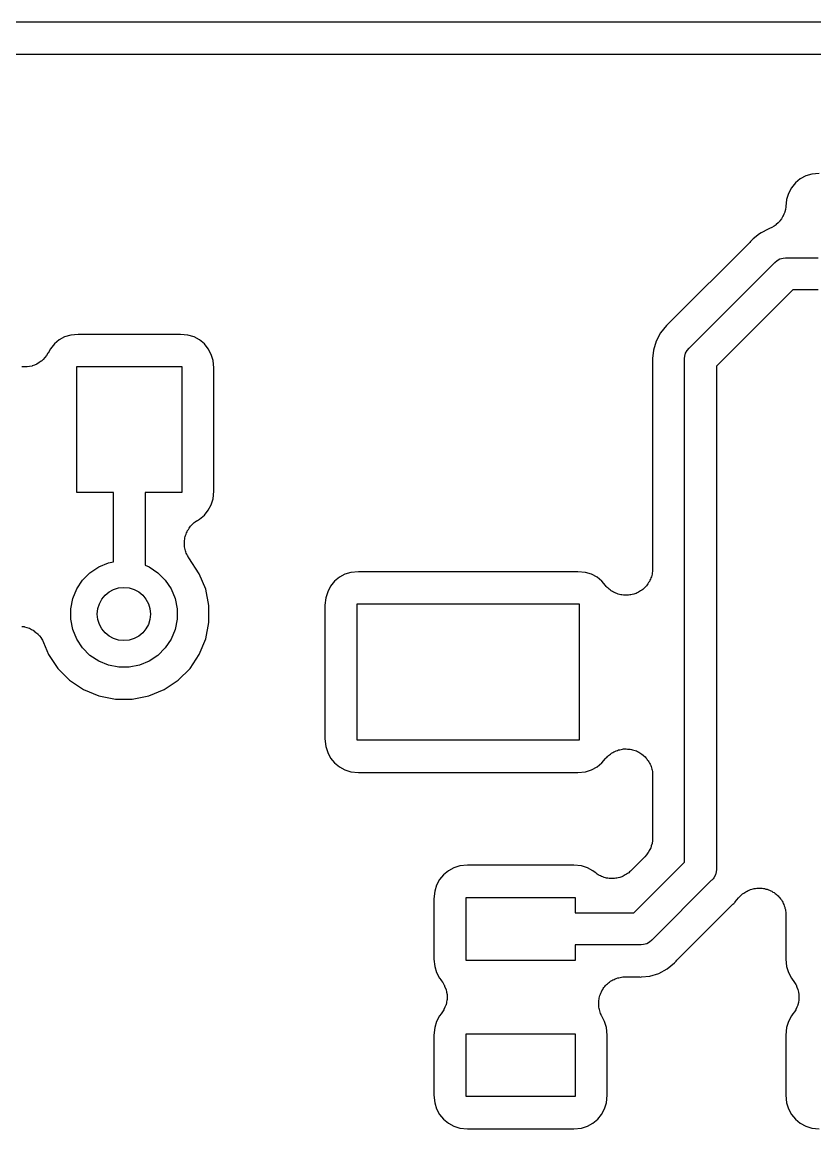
# Model space of a CAD drawing. Extents: x 98.9 to 141.5, y -118.8 to -76.2.
# Drawn here: x 111.73 to 115.51, y -87.96 to -82.68 of the extents above; entities that cross this region are included whole.
import ezdxf

# ---------------------------------------------------------------- set-up
doc = ezdxf.new("R2010")
doc.units = 0
doc.layers.add('BLACK', color=7, linetype='CONTINUOUS')

msp = doc.modelspace()

# ---------------------------------------------------------------- linework, layer by layer
at = {"layer": 'BLACK', "linetype": 'CONTINUOUS'}
for p, q in [((118.135, -82.6766), (104.465, -82.6766)), ((104.746, -82.829), (118.019, -82.829)), ((115.47, -83.4105), (115.444, -83.4247)), ((115.499, -83.4018), (115.47, -83.4105)), ((115.535, -83.3982), (115.499, -83.4018)), ((115.421, -83.4437), (115.402, -83.4669)), ((115.444, -83.4247), (115.421, -83.4437)), ((115.388, -83.4934), (115.379, -83.5221)), ((115.402, -83.4669), (115.388, -83.4934)), ((115.375, -83.5583), (115.373, -83.5699)), ((115.379, -83.5221), (115.375, -83.5565)), ((115.375, -83.5565), (115.375, -83.5572)), ((115.375, -83.5572), (115.375, -83.5572)), ((115.375, -83.5572), (115.375, -83.5572)), ((115.375, -83.5572), (115.375, -83.5583)), ((115.354, -83.615), (115.347, -83.6249)), ((115.36, -83.6053), (115.354, -83.615)), ((115.361, -83.6048), (115.36, -83.6053)), ((115.365, -83.5934), (115.361, -83.6044)), ((115.361, -83.6044), (115.361, -83.6048)), ((115.37, -83.5826), (115.365, -83.5934)), ((115.373, -83.5699), (115.37, -83.5815)), ((115.37, -83.5815), (115.37, -83.582)), ((115.37, -83.582), (115.37, -83.5826)), ((115.291, -83.6634), (115.258, -83.6811)), ((115.297, -83.6611), (115.291, -83.6634)), ((115.308, -83.6567), (115.297, -83.6611)), ((115.309, -83.6562), (115.308, -83.6564)), ((115.308, -83.6564), (115.308, -83.6567)), ((115.319, -83.6496), (115.309, -83.6562)), ((115.329, -83.6431), (115.319, -83.6496)), ((115.338, -83.634), (115.329, -83.6424)), ((115.329, -83.6424), (115.329, -83.6427)), ((115.329, -83.6427), (115.329, -83.6431)), ((115.346, -83.6258), (115.338, -83.634)), ((115.347, -83.6253), (115.346, -83.6258)), ((115.347, -83.6249), (115.347, -83.6253)), ((115.203, -83.7277), (114.819, -84.1116)), ((115.206, -83.7236), (115.203, -83.7277)), ((115.21, -83.7198), (115.206, -83.7236)), ((115.211, -83.7185), (115.21, -83.7198)), ((115.214, -83.7146), (115.211, -83.7185)), ((115.219, -83.7107), (115.214, -83.7146)), ((115.249, -83.686), (115.219, -83.7107)), ((115.219, -83.7107), (115.219, -83.7107)), ((115.258, -83.6812), (115.249, -83.686)), ((115.258, -83.6811), (115.258, -83.6812)), ((114.917, -84.2291), (115.32, -83.8258)), ((115.32, -83.8258), (115.322, -83.8229)), ((115.322, -83.8229), (115.334, -83.8133)), ((115.334, -83.8133), (115.347, -83.8063)), ((115.347, -83.8063), (115.362, -83.8019)), ((115.362, -83.8019), (115.373, -83.8008)), ((115.373, -83.8008), (115.377, -83.8004)), ((115.377, -83.8004), (115.38, -83.8008)), ((115.38, -83.8008), (115.529, -83.8008)), ((115.408, -83.9532), (115.044, -84.3172)), ((115.529, -83.9532), (115.408, -83.9532)), ((114.806, -84.1232), (114.777, -84.158)), ((114.809, -84.12), (114.806, -84.1232)), ((114.813, -84.1162), (114.809, -84.12)), ((114.817, -84.1129), (114.813, -84.1162)), ((114.819, -84.1116), (114.817, -84.1129)), ((111.906, -84.1927), (111.883, -84.2117)), ((111.932, -84.1785), (111.906, -84.1927)), ((111.961, -84.1698), (111.932, -84.1785)), ((111.997, -84.1662), (111.961, -84.1698)), ((112.485, -84.1662), (111.997, -84.1662)), ((112.521, -84.1698), (112.485, -84.1662)), ((112.55, -84.1785), (112.521, -84.1698)), ((112.576, -84.1927), (112.55, -84.1785)), ((112.599, -84.2117), (112.576, -84.1927)), ((114.756, -84.1977), (114.743, -84.2408)), ((114.777, -84.158), (114.756, -84.1977)), ((111.853, -84.2549), (111.852, -84.2559)), ((111.852, -84.2559), (111.852, -84.256)), ((111.852, -84.256), (111.852, -84.256)), ((111.852, -84.256), (111.852, -84.2564)), ((111.864, -84.2349), (111.853, -84.2549)), ((111.883, -84.2117), (111.864, -84.2349)), ((112.618, -84.2349), (112.599, -84.2117)), ((112.632, -84.2614), (112.618, -84.2349)), ((114.743, -84.2408), (114.739, -84.2806)), ((114.897, -84.2563), (114.904, -84.2431)), ((114.904, -84.2431), (114.914, -84.2315)), ((114.914, -84.2315), (114.917, -84.2291)), ((111.8, -84.3077), (111.788, -84.3122)), ((111.81, -84.3008), (111.8, -84.3074)), ((111.8, -84.3074), (111.8, -84.3075)), ((111.8, -84.3075), (111.8, -84.3077)), ((111.82, -84.2942), (111.81, -84.3008)), ((111.821, -84.294), (111.82, -84.2942)), ((111.829, -84.2854), (111.821, -84.2938)), ((111.821, -84.2938), (111.821, -84.294)), ((111.838, -84.2769), (111.829, -84.2854)), ((111.845, -84.2665), (111.838, -84.2764)), ((111.838, -84.2764), (111.838, -84.2766)), ((111.838, -84.2766), (111.838, -84.2769)), ((111.852, -84.2564), (111.845, -84.2665)), ((112.641, -84.2901), (112.632, -84.2614)), ((112.645, -84.3262), (112.641, -84.2901)), ((114.739, -84.2806), (114.738, -84.2856)), ((114.738, -84.2856), (114.739, -84.2906)), ((114.739, -84.2806), (114.739, -84.2806)), ((114.739, -84.2906), (114.739, -84.2924)), ((114.739, -84.2924), (114.739, -84.2977)), ((114.739, -84.2977), (114.739, -84.3031)), ((114.739, -84.3031), (114.739, -85.2838)), ((114.891, -84.2856), (114.892, -84.2807)), ((114.892, -84.2893), (114.891, -84.2856)), ((114.892, -84.2807), (114.893, -84.2707)), ((114.892, -86.6836), (114.892, -84.2893)), ((114.893, -84.2707), (114.897, -84.2563)), ((111.74, -84.3214), (111.728, -84.3213)), ((111.752, -84.3215), (111.74, -84.3214)), ((111.753, -84.3215), (111.752, -84.3215)), ((111.765, -84.3192), (111.753, -84.3215)), ((111.753, -84.3215), (111.753, -84.3215)), ((111.777, -84.3169), (111.765, -84.3192)), ((111.788, -84.3122), (111.777, -84.3168)), ((111.777, -84.3168), (111.777, -84.3168)), ((111.777, -84.3168), (111.777, -84.3169)), ((111.991, -84.92), (111.991, -84.32)), ((111.991, -84.32), (112.491, -84.32)), ((112.491, -84.32), (112.491, -84.92)), ((112.645, -84.9138), (112.645, -84.3262)), ((115.044, -84.3172), (115.044, -86.7115)), ((112.165, -84.92), (111.991, -84.92)), ((112.165, -85.251), (112.165, -84.92)), ((112.491, -84.92), (112.317, -84.92)), ((112.317, -84.92), (112.317, -85.2674)), ((112.641, -84.9499), (112.645, -84.9138)), ((112.618, -85.0051), (112.632, -84.9786)), ((112.632, -84.9786), (112.641, -84.9499)), ((112.571, -85.0501), (112.576, -85.0473)), ((112.576, -85.0473), (112.599, -85.0283)), ((112.599, -85.0283), (112.618, -85.0051)), ((112.519, -85.102), (112.523, -85.0964)), ((112.523, -85.0964), (112.526, -85.0906)), ((112.526, -85.0906), (112.529, -85.0862)), ((112.529, -85.0862), (112.533, -85.0814)), ((112.533, -85.0814), (112.537, -85.0767)), ((112.537, -85.0767), (112.542, -85.0716)), ((112.542, -85.0716), (112.546, -85.068)), ((112.546, -85.068), (112.55, -85.0639)), ((112.55, -85.0639), (112.556, -85.0602)), ((112.556, -85.0602), (112.561, -85.056)), ((112.561, -85.056), (112.566, -85.0533)), ((112.566, -85.0533), (112.571, -85.0501)), ((112.504, -85.1491), (112.506, -85.1426)), ((112.504, -85.1549), (112.504, -85.1491)), ((112.506, -85.136), (112.508, -85.1305)), ((112.506, -85.1426), (112.506, -85.136)), ((112.508, -85.1305), (112.509, -85.1248)), ((112.509, -85.1248), (112.512, -85.1187)), ((112.512, -85.1187), (112.514, -85.1124)), ((112.514, -85.1124), (112.517, -85.1073)), ((112.517, -85.1073), (112.519, -85.102)), ((112.504, -85.1607), (112.504, -85.1549)), ((112.504, -85.1673), (112.504, -85.1607)), ((112.504, -85.1739), (112.504, -85.1673)), ((112.505, -85.1796), (112.504, -85.1739)), ((112.506, -85.1854), (112.505, -85.1796)), ((112.508, -85.1917), (112.506, -85.1854)), ((112.509, -85.1982), (112.508, -85.1917)), ((112.511, -85.2036), (112.509, -85.1982)), ((112.513, -85.2092), (112.511, -85.2036)), ((112.095, -85.2749), (112.141, -85.2558)), ((112.141, -85.2558), (112.165, -85.251)), ((112.516, -85.2151), (112.513, -85.2092)), ((112.518, -85.2212), (112.516, -85.2151)), ((112.522, -85.226), (112.518, -85.2212)), ((112.524, -85.2312), (112.522, -85.226)), ((112.525, -85.2327), (112.524, -85.2312)), ((112.575, -85.3075), (112.525, -85.2327)), ((112.018, -85.3381), (112.053, -85.3027)), ((112.053, -85.3027), (112.095, -85.2749)), ((112.317, -85.2674), (112.335, -85.2749)), ((112.335, -85.2749), (112.377, -85.3027)), ((112.377, -85.3027), (112.412, -85.3381)), ((112.606, -85.3815), (112.575, -85.3075)), ((113.27, -85.3105), (113.244, -85.3247)), ((113.299, -85.3018), (113.27, -85.3105)), ((113.335, -85.2982), (113.299, -85.3018)), ((114.383, -85.2982), (113.335, -85.2982)), ((114.419, -85.3018), (114.383, -85.2982)), ((114.448, -85.3105), (114.419, -85.3018)), ((114.474, -85.3247), (114.448, -85.3105)), ((114.737, -85.3102), (114.735, -85.3159)), ((114.739, -85.2976), (114.737, -85.3038)), ((114.737, -85.3038), (114.737, -85.3102)), ((114.739, -85.2838), (114.739, -85.2856)), ((114.739, -85.2856), (114.739, -85.2916)), ((114.739, -85.2916), (114.739, -85.2976)), ((111.99, -85.3797), (112.018, -85.3381)), ((112.412, -85.3381), (112.44, -85.3797)), ((113.221, -85.3437), (113.202, -85.3669)), ((113.244, -85.3247), (113.221, -85.3437)), ((114.497, -85.3437), (114.474, -85.3247)), ((114.514, -85.3644), (114.497, -85.3437)), ((114.518, -85.3686), (114.514, -85.3644)), ((114.713, -85.3602), (114.71, -85.3651)), ((114.717, -85.3555), (114.713, -85.3602)), ((114.72, -85.3499), (114.717, -85.3555)), ((114.724, -85.3446), (114.72, -85.3499)), ((114.726, -85.3391), (114.724, -85.3446)), ((114.729, -85.3338), (114.726, -85.3391)), ((114.731, -85.3277), (114.729, -85.3338)), ((114.734, -85.3218), (114.731, -85.3277)), ((114.735, -85.3159), (114.734, -85.3218)), ((111.971, -85.4259), (111.99, -85.3797)), ((112.44, -85.3797), (112.459, -85.4259)), ((112.621, -85.46), (112.606, -85.3815)), ((113.188, -85.3934), (113.179, -85.4221)), ((113.202, -85.3669), (113.188, -85.3934)), ((114.522, -85.3733), (114.518, -85.3686)), ((114.527, -85.3774), (114.522, -85.3733)), ((114.532, -85.3819), (114.527, -85.3774)), ((114.537, -85.3852), (114.532, -85.3819)), ((114.541, -85.3891), (114.537, -85.3852)), ((114.547, -85.3921), (114.541, -85.3891)), ((114.552, -85.3957), (114.547, -85.3921)), ((114.558, -85.398), (114.552, -85.3957)), ((114.563, -85.4009), (114.558, -85.398)), ((114.569, -85.4028), (114.563, -85.4009)), ((114.575, -85.4052), (114.569, -85.4028)), ((114.581, -85.4064), (114.575, -85.4052)), ((114.587, -85.4082), (114.581, -85.4064)), ((114.593, -85.4089), (114.587, -85.4082)), ((114.6, -85.4101), (114.593, -85.4089)), ((114.606, -85.4102), (114.6, -85.4101)), ((114.612, -85.4108), (114.606, -85.4102)), ((114.618, -85.4102), (114.612, -85.4108)), ((114.624, -85.4102), (114.618, -85.4102)), ((114.63, -85.4091), (114.624, -85.4102)), ((114.636, -85.4085), (114.63, -85.4091)), ((114.642, -85.4067), (114.636, -85.4085)), ((114.649, -85.4055), (114.642, -85.4067)), ((114.654, -85.4032), (114.649, -85.4055)), ((114.66, -85.4015), (114.654, -85.4032)), ((114.666, -85.3986), (114.66, -85.4015)), ((114.672, -85.3962), (114.666, -85.3986)), ((114.677, -85.3928), (114.672, -85.3962)), ((114.682, -85.3901), (114.677, -85.3928)), ((114.687, -85.3861), (114.682, -85.3901)), ((114.692, -85.3825), (114.687, -85.3861)), ((114.697, -85.3783), (114.692, -85.3825)), ((114.701, -85.3745), (114.697, -85.3783)), ((114.705, -85.3696), (114.701, -85.3745)), ((114.71, -85.3651), (114.705, -85.3696)), ((111.961, -85.475), (111.971, -85.4259)), ((112.459, -85.4259), (112.469, -85.475)), ((112.621, -85.54), (112.621, -85.46)), ((113.179, -85.4221), (113.175, -85.4582)), ((113.175, -85.4582), (113.175, -86.0958)), ((113.329, -86.102), (113.329, -85.452)), ((113.329, -85.452), (114.389, -85.452)), ((114.389, -85.452), (114.389, -86.102)), ((111.961, -85.525), (111.961, -85.475)), ((112.469, -85.475), (112.469, -85.525)), ((111.727, -85.559), (111.739, -85.5602)), ((111.739, -85.5602), (111.74, -85.5603)), ((111.74, -85.5603), (111.74, -85.5603)), ((111.74, -85.5603), (111.751, -85.5639)), ((111.751, -85.5639), (111.763, -85.5675)), ((111.763, -85.5675), (111.763, -85.5676)), ((111.763, -85.5676), (111.764, -85.5677)), ((111.764, -85.5677), (111.774, -85.5735)), ((111.774, -85.5735), (111.785, -85.5793)), ((111.971, -85.5741), (111.961, -85.525)), ((111.99, -85.6203), (111.971, -85.5741)), ((112.459, -85.5741), (112.44, -85.6203)), ((112.469, -85.525), (112.459, -85.5741)), ((112.606, -85.6185), (112.621, -85.54)), ((111.785, -85.5793), (111.785, -85.5794)), ((111.785, -85.5794), (111.785, -85.5795)), ((111.785, -85.5795), (111.795, -85.5873)), ((111.795, -85.5873), (111.804, -85.595)), ((111.804, -85.595), (111.804, -85.5952)), ((111.804, -85.5952), (111.804, -85.5953)), ((111.804, -85.5953), (111.812, -85.6047)), ((111.812, -85.6047), (111.82, -85.6142)), ((111.82, -85.6142), (111.82, -85.6144)), ((111.82, -85.6144), (111.82, -85.6146)), ((111.82, -85.6146), (111.826, -85.6251)), ((111.826, -85.6251), (111.831, -85.6361)), ((112.018, -85.6619), (111.99, -85.6203)), ((112.44, -85.6203), (112.412, -85.6619)), ((112.575, -85.6925), (112.606, -85.6185)), ((111.831, -85.6361), (111.855, -85.6925)), ((112.053, -85.6973), (112.018, -85.6619)), ((112.412, -85.6619), (112.377, -85.6973)), ((111.855, -85.6925), (111.899, -85.7591)), ((112.095, -85.7251), (112.053, -85.6973)), ((112.141, -85.7442), (112.095, -85.7251)), ((112.335, -85.7251), (112.289, -85.7442)), ((112.377, -85.6973), (112.335, -85.7251)), ((112.531, -85.7591), (112.575, -85.6925)), ((111.899, -85.7591), (111.956, -85.8157)), ((112.19, -85.754), (112.141, -85.7442)), ((112.24, -85.754), (112.19, -85.754)), ((112.289, -85.7442), (112.24, -85.754)), ((112.474, -85.8157), (112.531, -85.7591)), ((111.956, -85.8157), (112.022, -85.8601)), ((112.408, -85.8601), (112.474, -85.8157)), ((112.022, -85.8601), (112.096, -85.8908)), ((112.096, -85.8908), (112.175, -85.9064)), ((112.255, -85.9064), (112.334, -85.8908)), ((112.334, -85.8908), (112.408, -85.8601)), ((112.175, -85.9064), (112.255, -85.9064)), ((113.175, -86.0958), (113.179, -86.1319)), ((114.389, -86.102), (113.329, -86.102)), ((113.179, -86.1319), (113.188, -86.1606)), ((114.554, -86.1575), (114.559, -86.1552)), ((114.559, -86.1552), (114.565, -86.1525)), ((114.565, -86.1525), (114.571, -86.1506)), ((114.571, -86.1506), (114.577, -86.1483)), ((114.577, -86.1483), (114.583, -86.1472)), ((114.583, -86.1472), (114.589, -86.1455)), ((114.589, -86.1455), (114.595, -86.1449)), ((114.595, -86.1449), (114.601, -86.1437)), ((114.601, -86.1437), (114.607, -86.1438)), ((114.607, -86.1438), (114.613, -86.1432)), ((114.613, -86.1432), (114.62, -86.1439)), ((114.62, -86.1439), (114.626, -86.1439)), ((114.626, -86.1439), (114.632, -86.1452)), ((114.632, -86.1452), (114.638, -86.1458)), ((114.638, -86.1458), (114.644, -86.1477)), ((114.644, -86.1477), (114.65, -86.149)), ((114.65, -86.149), (114.656, -86.1513)), ((114.656, -86.1513), (114.662, -86.1531)), ((114.662, -86.1531), (114.667, -86.1562)), ((114.667, -86.1562), (114.673, -86.1587)), ((113.188, -86.1606), (113.202, -86.1871)), ((113.202, -86.1871), (113.221, -86.2103)), ((114.497, -86.2103), (114.514, -86.1896)), ((114.514, -86.1896), (114.515, -86.1883)), ((114.515, -86.1883), (114.52, -86.1841)), ((114.52, -86.1841), (114.524, -86.1795)), ((114.524, -86.1795), (114.529, -86.1755)), ((114.529, -86.1755), (114.533, -86.171)), ((114.533, -86.171), (114.538, -86.1677)), ((114.538, -86.1677), (114.543, -86.1639)), ((114.543, -86.1639), (114.549, -86.161)), ((114.549, -86.161), (114.554, -86.1575)), ((114.673, -86.1587), (114.678, -86.1621)), ((114.678, -86.1621), (114.683, -86.1649)), ((114.683, -86.1649), (114.688, -86.169)), ((114.688, -86.169), (114.694, -86.1726)), ((114.694, -86.1726), (114.698, -86.1769)), ((114.698, -86.1769), (114.703, -86.1807)), ((114.703, -86.1807), (114.707, -86.1857)), ((114.707, -86.1857), (114.711, -86.1902)), ((114.711, -86.1902), (114.714, -86.1953)), ((114.714, -86.1953), (114.718, -86.1999)), ((114.718, -86.1999), (114.721, -86.2056)), ((114.721, -86.2056), (114.725, -86.2109)), ((113.221, -86.2103), (113.244, -86.2293)), ((113.244, -86.2293), (113.27, -86.2435)), ((113.27, -86.2435), (113.299, -86.2522)), ((113.299, -86.2522), (113.335, -86.2558)), ((113.335, -86.2558), (114.383, -86.2558)), ((114.383, -86.2558), (114.419, -86.2522)), ((114.419, -86.2522), (114.448, -86.2435)), ((114.448, -86.2435), (114.474, -86.2293)), ((114.474, -86.2293), (114.497, -86.2103)), ((114.725, -86.2109), (114.727, -86.2165)), ((114.727, -86.2165), (114.73, -86.2218)), ((114.73, -86.2218), (114.732, -86.2279)), ((114.732, -86.2279), (114.734, -86.2339)), ((114.734, -86.2339), (114.735, -86.2398)), ((114.735, -86.2398), (114.737, -86.2455)), ((114.737, -86.2455), (114.738, -86.2519)), ((114.738, -86.2519), (114.739, -86.2582)), ((114.739, -86.2582), (114.739, -86.2642)), ((114.739, -86.2642), (114.739, -86.2702)), ((114.739, -86.2702), (114.739, -86.5679)), ((114.739, -86.5697), (114.738, -86.5814)), ((114.739, -86.5679), (114.739, -86.5683)), ((114.739, -86.5683), (114.739, -86.5683)), ((114.739, -86.5683), (114.739, -86.5684)), ((114.739, -86.5684), (114.739, -86.5697)), ((114.723, -86.6282), (114.718, -86.6386)), ((114.729, -86.6179), (114.723, -86.6282)), ((114.73, -86.6167), (114.729, -86.6173)), ((114.729, -86.6173), (114.729, -86.6179)), ((114.733, -86.6055), (114.73, -86.6167)), ((114.737, -86.5943), (114.733, -86.6055)), ((114.738, -86.5814), (114.737, -86.593)), ((114.737, -86.593), (114.737, -86.5936)), ((114.737, -86.5936), (114.737, -86.5943)), ((114.702, -86.6577), (114.635, -86.7249)), ((114.65, -86.9258), (114.892, -86.6836)), ((114.71, -86.6486), (114.702, -86.6577)), ((114.717, -86.6397), (114.71, -86.6486)), ((114.718, -86.6391), (114.717, -86.6397)), ((114.718, -86.6386), (114.718, -86.6391)), ((113.764, -86.7247), (113.741, -86.7437)), ((113.79, -86.7105), (113.764, -86.7247)), ((113.819, -86.7018), (113.79, -86.7105)), ((113.855, -86.6982), (113.819, -86.7018)), ((114.363, -86.6982), (113.855, -86.6982)), ((114.399, -86.7018), (114.363, -86.6982)), ((114.428, -86.7105), (114.399, -86.7018)), ((114.454, -86.7247), (114.428, -86.7105)), ((114.465, -86.7333), (114.454, -86.7247)), ((114.469, -86.7365), (114.465, -86.7333)), ((114.474, -86.7402), (114.469, -86.7365)), ((114.625, -86.7338), (114.62, -86.7375)), ((114.629, -86.7298), (114.625, -86.7338)), ((114.634, -86.7262), (114.629, -86.7298)), ((114.635, -86.7249), (114.634, -86.7262)), ((115.043, -86.7301), (115.039, -86.7444)), ((115.044, -86.7189), (115.043, -86.7301)), ((115.044, -86.7115), (115.045, -86.7152)), ((115.045, -86.7152), (115.044, -86.7189)), ((115.044, -86.7189), (115.044, -86.7189)), ((113.722, -86.7669), (113.708, -86.7934)), ((113.741, -86.7437), (113.722, -86.7669)), ((114.48, -86.7434), (114.474, -86.7402)), ((114.485, -86.7471), (114.48, -86.7434)), ((114.491, -86.7493), (114.485, -86.7471)), ((114.496, -86.752), (114.491, -86.7493)), ((114.502, -86.754), (114.496, -86.752)), ((114.508, -86.7566), (114.502, -86.754)), ((114.514, -86.7577), (114.508, -86.7566)), ((114.519, -86.7595), (114.514, -86.7577)), ((114.526, -86.7602), (114.519, -86.7595)), ((114.532, -86.7615), (114.526, -86.7602)), ((114.538, -86.7615), (114.532, -86.7615)), ((114.544, -86.7621), (114.538, -86.7615)), ((114.55, -86.7615), (114.544, -86.7621)), ((114.557, -86.7616), (114.55, -86.7615)), ((114.563, -86.7605), (114.557, -86.7616)), ((114.569, -86.76), (114.563, -86.7605)), ((114.575, -86.7581), (114.569, -86.76)), ((114.582, -86.7568), (114.575, -86.7581)), ((114.587, -86.7547), (114.582, -86.7568)), ((114.592, -86.7531), (114.587, -86.7547)), ((114.598, -86.75), (114.592, -86.7531)), ((114.604, -86.7475), (114.598, -86.75)), ((114.609, -86.7443), (114.604, -86.7475)), ((114.614, -86.7416), (114.609, -86.7443)), ((114.62, -86.7375), (114.614, -86.7416)), ((115.019, -86.7717), (114.738, -87.0532)), ((115.022, -86.7693), (115.019, -86.7717)), ((115.028, -86.7624), (115.022, -86.7693)), ((115.032, -86.7577), (115.028, -86.7624)), ((115.039, -86.7445), (115.032, -86.7577)), ((115.039, -86.7444), (115.039, -86.7445)), ((113.699, -86.8221), (113.695, -86.8582)), ((113.708, -86.7934), (113.699, -86.8221)), ((115.159, -86.8435), (115.164, -86.8395)), ((115.164, -86.8395), (115.169, -86.835)), ((115.169, -86.835), (115.174, -86.8318)), ((115.174, -86.8318), (115.179, -86.828)), ((115.179, -86.828), (115.184, -86.825)), ((115.184, -86.825), (115.19, -86.8215)), ((115.19, -86.8215), (115.195, -86.8193)), ((115.195, -86.8193), (115.201, -86.8165)), ((115.201, -86.8165), (115.207, -86.8147)), ((115.207, -86.8147), (115.213, -86.8123)), ((115.213, -86.8123), (115.219, -86.8112)), ((115.219, -86.8112), (115.224, -86.8095)), ((115.224, -86.8095), (115.231, -86.8089)), ((115.231, -86.8089), (115.237, -86.8077)), ((115.237, -86.8077), (115.243, -86.8078)), ((115.243, -86.8078), (115.249, -86.8073)), ((115.249, -86.8073), (115.256, -86.8079)), ((115.256, -86.8079), (115.262, -86.808)), ((115.262, -86.808), (115.268, -86.8092)), ((115.268, -86.8092), (115.274, -86.8098)), ((115.274, -86.8098), (115.28, -86.8117)), ((115.28, -86.8117), (115.286, -86.813)), ((115.286, -86.813), (115.292, -86.8154)), ((115.292, -86.8154), (115.297, -86.8172)), ((115.297, -86.8172), (115.303, -86.8202)), ((115.303, -86.8202), (115.309, -86.8227)), ((115.309, -86.8227), (115.314, -86.8261)), ((115.314, -86.8261), (115.319, -86.829)), ((115.319, -86.829), (115.324, -86.833)), ((115.324, -86.833), (115.329, -86.8366)), ((115.329, -86.8366), (115.334, -86.8409)), ((115.334, -86.8409), (115.338, -86.8448)), ((113.695, -86.8582), (113.695, -87.1458)), ((113.849, -87.152), (113.849, -86.852)), ((113.849, -86.852), (114.369, -86.852)), ((114.369, -86.852), (114.369, -86.9258)), ((114.855, -87.1513), (115.117, -86.8892)), ((115.117, -86.8892), (115.119, -86.8879)), ((115.119, -86.8879), (115.123, -86.8846)), ((115.123, -86.8846), (115.127, -86.8808)), ((115.127, -86.8808), (115.13, -86.8776)), ((115.13, -86.8776), (115.134, -86.8737)), ((115.134, -86.8736), (115.15, -86.8537)), ((115.134, -86.8737), (115.134, -86.8736)), ((115.15, -86.8537), (115.151, -86.8523)), ((115.151, -86.8523), (115.156, -86.8481)), ((115.156, -86.8481), (115.159, -86.8435)), ((115.338, -86.8448), (115.342, -86.8497)), ((115.342, -86.8497), (115.347, -86.8543)), ((115.347, -86.8543), (115.35, -86.8593)), ((115.35, -86.8593), (115.354, -86.864)), ((115.354, -86.864), (115.357, -86.8696)), ((115.357, -86.8696), (115.361, -86.875)), ((115.361, -86.875), (115.363, -86.8805)), ((115.363, -86.8805), (115.366, -86.8859)), ((115.366, -86.8859), (115.368, -86.892)), ((115.368, -86.892), (115.37, -86.8979)), ((114.369, -86.9258), (114.65, -86.9258)), ((115.37, -86.8979), (115.371, -86.9038)), ((115.371, -86.9038), (115.373, -86.9096)), ((115.373, -86.9096), (115.373, -86.916)), ((115.373, -86.916), (115.375, -86.9222)), ((115.375, -86.9222), (115.375, -86.9283)), ((115.375, -86.9283), (115.375, -86.9342)), ((115.375, -86.9342), (115.375, -87.1458)), ((114.738, -87.0532), (114.735, -87.0561)), ((114.677, -87.0782), (114.369, -87.0782)), ((114.369, -87.0782), (114.369, -87.152)), ((114.681, -87.0786), (114.677, -87.0782)), ((114.685, -87.0782), (114.681, -87.0786)), ((114.696, -87.0771), (114.685, -87.0782)), ((114.685, -87.0782), (114.685, -87.0782)), ((114.711, -87.0727), (114.696, -87.0771)), ((114.724, -87.0657), (114.711, -87.0727)), ((114.735, -87.0561), (114.724, -87.0657)), ((113.695, -87.1458), (113.699, -87.1819)), ((114.369, -87.152), (113.849, -87.152)), ((114.847, -87.1605), (114.848, -87.1592)), ((114.848, -87.1592), (114.852, -87.1554)), ((114.852, -87.1554), (114.855, -87.1513)), ((115.375, -87.1458), (115.379, -87.1819)), ((113.699, -87.1819), (113.708, -87.2106)), ((113.708, -87.2106), (113.722, -87.2371)), ((114.769, -87.2142), (114.809, -87.193)), ((114.809, -87.193), (114.844, -87.1644)), ((114.844, -87.1644), (114.847, -87.1605)), ((115.379, -87.1819), (115.388, -87.2106)), ((115.388, -87.2106), (115.402, -87.2371)), ((113.722, -87.2371), (113.729, -87.2464)), ((113.729, -87.2464), (113.73, -87.247)), ((113.73, -87.247), (113.73, -87.247)), ((113.73, -87.247), (113.73, -87.2471)), ((113.73, -87.2471), (113.73, -87.2478)), ((113.73, -87.2478), (113.737, -87.2578)), ((113.737, -87.2578), (113.743, -87.2677)), ((114.519, -87.2675), (114.524, -87.2634)), ((114.524, -87.2634), (114.529, -87.2588)), ((114.529, -87.2588), (114.534, -87.2556)), ((114.534, -87.2556), (114.538, -87.2518)), ((114.538, -87.2518), (114.544, -87.2488)), ((114.544, -87.2488), (114.55, -87.2452)), ((114.55, -87.2452), (114.555, -87.243)), ((114.555, -87.243), (114.56, -87.2402)), ((114.56, -87.2402), (114.566, -87.2383)), ((114.566, -87.2383), (114.573, -87.2358)), ((114.573, -87.2358), (114.578, -87.2347)), ((114.578, -87.2347), (114.584, -87.233)), ((114.584, -87.233), (114.59, -87.2324)), ((114.59, -87.2324), (114.597, -87.2311)), ((114.597, -87.2311), (114.603, -87.2312)), ((114.603, -87.2312), (114.609, -87.2306)), ((114.609, -87.2306), (114.664, -87.2306)), ((114.664, -87.2306), (114.666, -87.2306)), ((114.666, -87.2306), (114.671, -87.2312)), ((114.671, -87.2312), (114.676, -87.2312)), ((114.676, -87.2312), (114.681, -87.2317)), ((114.681, -87.2317), (114.686, -87.2312)), ((114.686, -87.2312), (114.726, -87.2273)), ((114.686, -87.2312), (114.686, -87.2312)), ((114.726, -87.2273), (114.769, -87.2142)), ((115.402, -87.2371), (115.409, -87.2464)), ((115.409, -87.2464), (115.41, -87.247)), ((115.41, -87.247), (115.41, -87.247)), ((115.41, -87.247), (115.41, -87.2471)), ((115.41, -87.2471), (115.41, -87.2478)), ((115.41, -87.2478), (115.417, -87.2578)), ((115.417, -87.2578), (115.423, -87.2677)), ((113.743, -87.2677), (113.744, -87.2682)), ((113.744, -87.2682), (113.744, -87.2686)), ((113.744, -87.2686), (113.748, -87.2797)), ((113.748, -87.2797), (113.753, -87.2907)), ((113.753, -87.2907), (113.753, -87.2912)), ((113.753, -87.2912), (113.753, -87.2916)), ((113.753, -87.2916), (113.755, -87.3033)), ((113.755, -87.3033), (113.758, -87.315)), ((113.758, -87.315), (113.758, -87.3155)), ((113.758, -87.3155), (113.758, -87.316)), ((113.758, -87.316), (113.758, -87.3279)), ((114.487, -87.3195), (114.49, -87.314)), ((114.49, -87.314), (114.492, -87.3084)), ((114.492, -87.3084), (114.495, -87.3027)), ((114.495, -87.3027), (114.497, -87.2967)), ((114.497, -87.2967), (114.501, -87.2918)), ((114.501, -87.2918), (114.503, -87.2866)), ((114.503, -87.2866), (114.507, -87.2816)), ((114.507, -87.2816), (114.511, -87.2762)), ((114.511, -87.2762), (114.515, -87.272)), ((114.515, -87.272), (114.519, -87.2675)), ((115.423, -87.2677), (115.424, -87.2682)), ((115.424, -87.2682), (115.424, -87.2686)), ((115.424, -87.2686), (115.428, -87.2797)), ((115.428, -87.2797), (115.433, -87.2907)), ((115.433, -87.2907), (115.433, -87.2912)), ((115.433, -87.2912), (115.433, -87.2916)), ((115.433, -87.2916), (115.435, -87.3033)), ((115.435, -87.3033), (115.438, -87.315)), ((115.438, -87.315), (115.438, -87.3155)), ((115.438, -87.3155), (115.438, -87.316)), ((115.438, -87.316), (115.438, -87.3279)), ((113.752, -87.365), (113.748, -87.376)), ((113.753, -87.3641), (113.752, -87.3645)), ((113.752, -87.3645), (113.752, -87.365)), ((113.755, -87.3524), (113.753, -87.3641)), ((113.757, -87.3408), (113.755, -87.3524)), ((113.758, -87.3398), (113.757, -87.3403)), ((113.757, -87.3403), (113.757, -87.3408)), ((113.758, -87.3279), (113.758, -87.3398)), ((114.482, -87.3437), (114.484, -87.3379)), ((114.482, -87.3502), (114.482, -87.3437)), ((114.482, -87.3567), (114.482, -87.3502)), ((114.482, -87.3626), (114.482, -87.3567)), ((114.482, -87.3685), (114.482, -87.3626)), ((114.483, -87.3749), (114.482, -87.3685)), ((114.484, -87.3321), (114.486, -87.3258)), ((114.484, -87.3379), (114.484, -87.3321)), ((114.486, -87.3258), (114.487, -87.3195)), ((115.432, -87.365), (115.428, -87.376)), ((115.433, -87.3641), (115.432, -87.3645)), ((115.432, -87.3645), (115.432, -87.365)), ((115.435, -87.3524), (115.433, -87.3641)), ((115.437, -87.3408), (115.435, -87.3524)), ((115.438, -87.3398), (115.437, -87.3403)), ((115.437, -87.3403), (115.437, -87.3408)), ((115.438, -87.3279), (115.438, -87.3398)), ((113.722, -87.4169), (113.708, -87.4434)), ((113.729, -87.4076), (113.722, -87.4169)), ((113.736, -87.3976), (113.729, -87.4076)), ((113.743, -87.3878), (113.736, -87.3976)), ((113.748, -87.376), (113.743, -87.387)), ((113.743, -87.387), (113.743, -87.3874)), ((113.743, -87.3874), (113.743, -87.3878)), ((114.484, -87.3814), (114.483, -87.3749)), ((114.486, -87.3871), (114.484, -87.3814)), ((114.487, -87.3929), (114.486, -87.3871)), ((114.489, -87.3989), (114.487, -87.3929)), ((114.491, -87.4052), (114.489, -87.3989)), ((114.494, -87.4104), (114.491, -87.4052)), ((114.496, -87.4159), (114.494, -87.4104)), ((114.497, -87.4175), (114.496, -87.4159)), ((114.51, -87.4434), (114.497, -87.4175)), ((115.402, -87.4169), (115.388, -87.4434)), ((115.409, -87.4076), (115.402, -87.4169)), ((115.416, -87.3976), (115.409, -87.4076)), ((115.423, -87.3878), (115.416, -87.3976)), ((115.428, -87.376), (115.423, -87.387)), ((115.423, -87.387), (115.423, -87.3874)), ((115.423, -87.3874), (115.423, -87.3878)), ((113.699, -87.4721), (113.695, -87.5082)), ((113.708, -87.4434), (113.699, -87.4721)), ((114.519, -87.4721), (114.51, -87.4434)), ((114.523, -87.5082), (114.519, -87.4721)), ((115.379, -87.4721), (115.375, -87.5082)), ((115.388, -87.4434), (115.379, -87.4721)), ((113.695, -87.5082), (113.695, -87.7958)), ((113.849, -87.802), (113.849, -87.502)), ((113.849, -87.502), (114.369, -87.502)), ((114.369, -87.502), (114.369, -87.802)), ((114.523, -87.7958), (114.523, -87.5082)), ((115.375, -87.5082), (115.375, -87.7958)), ((113.695, -87.7958), (113.699, -87.8319)), ((113.699, -87.8319), (113.708, -87.8606)), ((114.369, -87.802), (113.849, -87.802)), ((114.51, -87.8606), (114.519, -87.8319)), ((114.519, -87.8319), (114.523, -87.7958)), ((115.375, -87.7958), (115.379, -87.8319)), ((115.379, -87.8319), (115.388, -87.8606)), ((113.708, -87.8606), (113.722, -87.8871)), ((113.722, -87.8871), (113.741, -87.9103)), ((114.477, -87.9103), (114.496, -87.8871)), ((114.496, -87.8871), (114.51, -87.8606)), ((115.388, -87.8606), (115.402, -87.8871)), ((115.402, -87.8871), (115.421, -87.9103)), ((113.741, -87.9103), (113.764, -87.9293)), ((113.764, -87.9293), (113.79, -87.9435)), ((113.79, -87.9435), (113.819, -87.9522)), ((114.399, -87.9522), (114.428, -87.9435)), ((114.428, -87.9435), (114.454, -87.9293)), ((114.454, -87.9293), (114.477, -87.9103)), ((115.421, -87.9103), (115.444, -87.9293)), ((115.444, -87.9293), (115.47, -87.9435)), ((115.47, -87.9435), (115.499, -87.9522)), ((113.819, -87.9522), (113.855, -87.9558)), ((113.855, -87.9558), (114.363, -87.9558)), ((114.363, -87.9558), (114.399, -87.9522)), ((115.499, -87.9522), (115.535, -87.9558))]:
    msp.add_line(p, q, dxfattribs=at)
at = {"layer": 'BLACK'}
msp.add_circle((112.215, -85.5), 0.127, dxfattribs=at)

doc.saveas('drawing.dxf')
